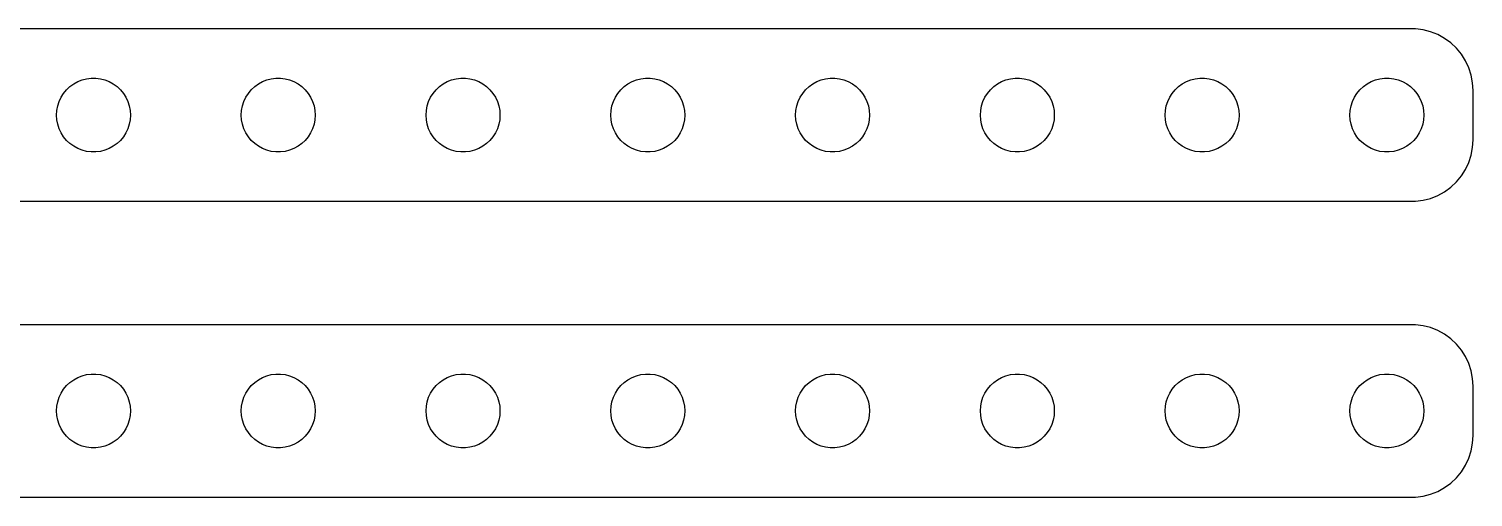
# Model space of a CAD drawing. Header units: metres. Extents: x -217 to 217, y 17 to 55.
# Drawn here: x 99.8 to 217, y 17 to 55 of the extents above; entities that cross this region are included whole.
import ezdxf

# ---------------------------------------------------------------- set-up
doc = ezdxf.new("R2010")
doc.units = ezdxf.units.M

msp = doc.modelspace()

# ---------------------------------------------------------------- linework, layer by layer
for p, q in [((212.314, 54.9901), (-212.314, 54.9901)), ((212.937, 54.9114), (212.314, 54.9901)), ((213.545, 54.7553), (212.937, 54.9114)), ((214.129, 54.5241), (213.545, 54.7553)), ((214.679, 54.2216), (214.129, 54.5241)), ((215.187, 53.8526), (214.679, 54.2216)), ((215.645, 53.4227), (215.187, 53.8526)), ((216.045, 52.9389), (215.645, 53.4227)), ((216.382, 52.4088), (216.045, 52.9389)), ((216.649, 51.8406), (216.382, 52.4088)), ((216.843, 51.2434), (216.649, 51.8406)), ((103.088, 50.3115), (103.393, 50.533)), ((103.393, 50.533), (103.723, 50.7145)), ((103.723, 50.7145), (104.073, 50.8532)), ((104.073, 50.8532), (104.438, 50.9469)), ((104.438, 50.9469), (104.812, 50.9941)), ((104.812, 50.9941), (105.188, 50.9941)), ((105.188, 50.9941), (105.562, 50.9469)), ((105.562, 50.9469), (105.927, 50.8532)), ((105.927, 50.8532), (106.277, 50.7145)), ((106.277, 50.7145), (106.607, 50.533)), ((106.607, 50.533), (106.912, 50.3115)), ((118.088, 50.3115), (118.393, 50.533)), ((118.393, 50.533), (118.723, 50.7145)), ((118.723, 50.7145), (119.073, 50.8532)), ((119.073, 50.8532), (119.438, 50.9469)), ((119.438, 50.9469), (119.812, 50.9941)), ((119.812, 50.9941), (120.188, 50.9941)), ((120.188, 50.9941), (120.562, 50.9469)), ((120.562, 50.9469), (120.927, 50.8532)), ((120.927, 50.8532), (121.277, 50.7145)), ((121.277, 50.7145), (121.607, 50.533)), ((121.607, 50.533), (121.912, 50.3115)), ((133.088, 50.3115), (133.393, 50.533)), ((133.393, 50.533), (133.723, 50.7145)), ((133.723, 50.7145), (134.073, 50.8532)), ((134.073, 50.8532), (134.438, 50.9469)), ((134.438, 50.9469), (134.812, 50.9941)), ((134.812, 50.9941), (135.188, 50.9941)), ((135.188, 50.9941), (135.562, 50.9469)), ((135.562, 50.9469), (135.927, 50.8532)), ((135.927, 50.8532), (136.277, 50.7145)), ((136.277, 50.7145), (136.607, 50.533)), ((136.607, 50.533), (136.912, 50.3115)), ((148.088, 50.3115), (148.393, 50.533)), ((148.393, 50.533), (148.723, 50.7145)), ((148.723, 50.7145), (149.073, 50.8532)), ((149.073, 50.8532), (149.438, 50.9469)), ((149.438, 50.9469), (149.812, 50.9941)), ((149.812, 50.9941), (150.188, 50.9941)), ((150.188, 50.9941), (150.562, 50.9469)), ((150.562, 50.9469), (150.927, 50.8532)), ((150.927, 50.8532), (151.277, 50.7145)), ((151.277, 50.7145), (151.607, 50.533)), ((151.607, 50.533), (151.912, 50.3115)), ((163.088, 50.3115), (163.393, 50.533)), ((163.393, 50.533), (163.723, 50.7145)), ((163.723, 50.7145), (164.073, 50.8532)), ((164.073, 50.8532), (164.438, 50.9469)), ((164.438, 50.9469), (164.812, 50.9941)), ((164.812, 50.9941), (165.188, 50.9941)), ((165.188, 50.9941), (165.562, 50.9469)), ((165.562, 50.9469), (165.927, 50.8532)), ((165.927, 50.8532), (166.277, 50.7145)), ((166.277, 50.7145), (166.607, 50.533)), ((166.607, 50.533), (166.912, 50.3115)), ((178.088, 50.3115), (178.393, 50.533)), ((178.393, 50.533), (178.723, 50.7145)), ((178.723, 50.7145), (179.073, 50.8532)), ((179.073, 50.8532), (179.438, 50.9469)), ((179.438, 50.9469), (179.812, 50.9941)), ((179.812, 50.9941), (180.188, 50.9941)), ((180.188, 50.9941), (180.562, 50.9469)), ((180.562, 50.9469), (180.927, 50.8532)), ((180.927, 50.8532), (181.277, 50.7145)), ((181.277, 50.7145), (181.607, 50.533)), ((181.607, 50.533), (181.912, 50.3115)), ((193.088, 50.3115), (193.393, 50.533)), ((193.393, 50.533), (193.723, 50.7145)), ((193.723, 50.7145), (194.073, 50.8532)), ((194.073, 50.8532), (194.438, 50.9469)), ((194.438, 50.9469), (194.812, 50.9941)), ((194.812, 50.9941), (195.188, 50.9941)), ((195.188, 50.9941), (195.562, 50.9469)), ((195.562, 50.9469), (195.927, 50.8532)), ((195.927, 50.8532), (196.277, 50.7145)), ((196.277, 50.7145), (196.607, 50.533)), ((196.607, 50.533), (196.912, 50.3115)), ((208.088, 50.3115), (208.393, 50.533)), ((208.393, 50.533), (208.723, 50.7145)), ((208.723, 50.7145), (209.073, 50.8532)), ((209.073, 50.8532), (209.438, 50.9469)), ((209.438, 50.9469), (209.812, 50.9941)), ((209.812, 50.9941), (210.188, 50.9941)), ((210.188, 50.9941), (210.562, 50.9469)), ((210.562, 50.9469), (210.927, 50.8532)), ((210.927, 50.8532), (211.277, 50.7145)), ((211.277, 50.7145), (211.607, 50.533)), ((211.607, 50.533), (211.912, 50.3115)), ((216.961, 50.6267), (216.843, 51.2434)), ((217, 50), (216.961, 50.6267)), ((102.211, 49.1044), (102.371, 49.4453)), ((102.371, 49.4453), (102.573, 49.7634)), ((102.573, 49.7634), (102.813, 50.0536)), ((102.813, 50.0536), (103.088, 50.3115)), ((106.912, 50.3115), (107.187, 50.0536)), ((107.187, 50.0536), (107.427, 49.7634)), ((107.427, 49.7634), (107.629, 49.4453)), ((107.629, 49.4453), (107.789, 49.1044)), ((117.211, 49.1044), (117.371, 49.4453)), ((117.371, 49.4453), (117.573, 49.7634)), ((117.573, 49.7634), (117.813, 50.0536)), ((117.813, 50.0536), (118.088, 50.3115)), ((121.912, 50.3115), (122.187, 50.0536)), ((122.187, 50.0536), (122.427, 49.7634)), ((122.427, 49.7634), (122.629, 49.4453)), ((122.629, 49.4453), (122.789, 49.1044)), ((132.211, 49.1044), (132.371, 49.4453)), ((132.371, 49.4453), (132.573, 49.7634)), ((132.573, 49.7634), (132.813, 50.0536)), ((132.813, 50.0536), (133.088, 50.3115)), ((136.912, 50.3115), (137.187, 50.0536)), ((137.187, 50.0536), (137.427, 49.7634)), ((137.427, 49.7634), (137.629, 49.4453)), ((137.629, 49.4453), (137.789, 49.1044)), ((147.211, 49.1044), (147.371, 49.4453)), ((147.371, 49.4453), (147.573, 49.7634)), ((147.573, 49.7634), (147.813, 50.0536)), ((147.813, 50.0536), (148.088, 50.3115)), ((151.912, 50.3115), (152.187, 50.0536)), ((152.187, 50.0536), (152.427, 49.7634)), ((152.427, 49.7634), (152.629, 49.4453)), ((152.629, 49.4453), (152.789, 49.1044)), ((162.211, 49.1044), (162.371, 49.4453)), ((162.371, 49.4453), (162.573, 49.7634)), ((162.573, 49.7634), (162.813, 50.0536)), ((162.813, 50.0536), (163.088, 50.3115)), ((166.912, 50.3115), (167.187, 50.0536)), ((167.187, 50.0536), (167.427, 49.7634)), ((167.427, 49.7634), (167.629, 49.4453)), ((167.629, 49.4453), (167.789, 49.1044)), ((177.211, 49.1044), (177.371, 49.4453)), ((177.371, 49.4453), (177.573, 49.7634)), ((177.573, 49.7634), (177.813, 50.0536)), ((177.813, 50.0536), (178.088, 50.3115)), ((181.912, 50.3115), (182.187, 50.0536)), ((182.187, 50.0536), (182.427, 49.7634)), ((182.427, 49.7634), (182.629, 49.4453)), ((182.629, 49.4453), (182.789, 49.1044)), ((192.211, 49.1044), (192.371, 49.4453)), ((192.371, 49.4453), (192.573, 49.7634)), ((192.573, 49.7634), (192.813, 50.0536)), ((192.813, 50.0536), (193.088, 50.3115)), ((196.912, 50.3115), (197.187, 50.0536)), ((197.187, 50.0536), (197.427, 49.7634)), ((197.427, 49.7634), (197.629, 49.4453)), ((197.629, 49.4453), (197.789, 49.1044)), ((207.211, 49.1044), (207.371, 49.4453)), ((207.371, 49.4453), (207.573, 49.7634)), ((207.573, 49.7634), (207.813, 50.0536)), ((207.813, 50.0536), (208.088, 50.3115)), ((211.912, 50.3115), (212.187, 50.0536)), ((212.187, 50.0536), (212.427, 49.7634)), ((212.427, 49.7634), (212.629, 49.4453)), ((212.629, 49.4453), (212.789, 49.1044)), ((217, 46), (217, 50)), ((102, 48), (102.024, 48.376)), ((102.024, 48.376), (102.094, 48.7461)), ((102.094, 48.7461), (102.211, 49.1044)), ((107.789, 49.1044), (107.906, 48.7461)), ((107.906, 48.7461), (107.976, 48.376)), ((107.976, 48.376), (108, 48)), ((117, 48), (117.024, 48.376)), ((117.024, 48.376), (117.094, 48.7461)), ((117.094, 48.7461), (117.211, 49.1044)), ((122.789, 49.1044), (122.906, 48.7461)), ((122.906, 48.7461), (122.976, 48.376)), ((122.976, 48.376), (123, 48)), ((132, 48), (132.024, 48.376)), ((132.024, 48.376), (132.094, 48.7461)), ((132.094, 48.7461), (132.211, 49.1044)), ((137.789, 49.1044), (137.906, 48.7461)), ((137.906, 48.7461), (137.976, 48.376)), ((137.976, 48.376), (138, 48)), ((147, 48), (147.024, 48.376)), ((147.024, 48.376), (147.094, 48.7461)), ((147.094, 48.7461), (147.211, 49.1044)), ((152.789, 49.1044), (152.906, 48.7461)), ((152.906, 48.7461), (152.976, 48.376)), ((152.976, 48.376), (153, 48)), ((162, 48), (162.024, 48.376)), ((162.024, 48.376), (162.094, 48.7461)), ((162.094, 48.7461), (162.211, 49.1044)), ((167.789, 49.1044), (167.906, 48.7461)), ((167.906, 48.7461), (167.976, 48.376)), ((167.976, 48.376), (168, 48)), ((177, 48), (177.024, 48.376)), ((177.024, 48.376), (177.094, 48.7461)), ((177.094, 48.7461), (177.211, 49.1044)), ((182.789, 49.1044), (182.906, 48.7461)), ((182.906, 48.7461), (182.976, 48.376)), ((182.976, 48.376), (183, 48)), ((192, 48), (192.024, 48.376)), ((192.024, 48.376), (192.094, 48.7461)), ((192.094, 48.7461), (192.211, 49.1044)), ((197.789, 49.1044), (197.906, 48.7461)), ((197.906, 48.7461), (197.976, 48.376)), ((197.976, 48.376), (198, 48)), ((207, 48), (207.024, 48.376)), ((207.024, 48.376), (207.094, 48.7461)), ((207.094, 48.7461), (207.211, 49.1044)), ((212.789, 49.1044), (212.906, 48.7461)), ((212.906, 48.7461), (212.976, 48.376)), ((212.976, 48.376), (213, 48)), ((102.024, 47.624), (102, 48)), ((102.094, 47.2539), (102.024, 47.624)), ((102.211, 46.8956), (102.094, 47.2539)), ((107.906, 47.2539), (107.789, 46.8956)), ((107.976, 47.624), (107.906, 47.2539)), ((108, 48), (107.976, 47.624)), ((117.024, 47.624), (117, 48)), ((117.094, 47.2539), (117.024, 47.624)), ((117.211, 46.8956), (117.094, 47.2539)), ((122.906, 47.2539), (122.789, 46.8956)), ((122.976, 47.624), (122.906, 47.2539)), ((123, 48), (122.976, 47.624)), ((132.024, 47.624), (132, 48)), ((132.094, 47.2539), (132.024, 47.624)), ((132.211, 46.8956), (132.094, 47.2539)), ((137.906, 47.2539), (137.789, 46.8956)), ((137.976, 47.624), (137.906, 47.2539)), ((138, 48), (137.976, 47.624)), ((147.024, 47.624), (147, 48)), ((147.094, 47.2539), (147.024, 47.624)), ((147.211, 46.8956), (147.094, 47.2539)), ((152.906, 47.2539), (152.789, 46.8956)), ((152.976, 47.624), (152.906, 47.2539)), ((153, 48), (152.976, 47.624)), ((162.024, 47.624), (162, 48)), ((162.094, 47.2539), (162.024, 47.624)), ((162.211, 46.8956), (162.094, 47.2539)), ((167.906, 47.2539), (167.789, 46.8956)), ((167.976, 47.624), (167.906, 47.2539)), ((168, 48), (167.976, 47.624)), ((177.024, 47.624), (177, 48)), ((177.094, 47.2539), (177.024, 47.624)), ((177.211, 46.8956), (177.094, 47.2539)), ((182.906, 47.2539), (182.789, 46.8956)), ((182.976, 47.624), (182.906, 47.2539)), ((183, 48), (182.976, 47.624)), ((192.024, 47.624), (192, 48)), ((192.094, 47.2539), (192.024, 47.624)), ((192.211, 46.8956), (192.094, 47.2539)), ((197.906, 47.2539), (197.789, 46.8956)), ((197.976, 47.624), (197.906, 47.2539)), ((198, 48), (197.976, 47.624)), ((207.024, 47.624), (207, 48)), ((207.094, 47.2539), (207.024, 47.624)), ((207.211, 46.8956), (207.094, 47.2539)), ((212.906, 47.2539), (212.789, 46.8956)), ((212.976, 47.624), (212.906, 47.2539)), ((213, 48), (212.976, 47.624)), ((102.371, 46.5547), (102.211, 46.8956)), ((102.573, 46.2366), (102.371, 46.5547)), ((102.813, 45.9464), (102.573, 46.2366)), ((103.088, 45.6885), (102.813, 45.9464)), ((107.187, 45.9464), (106.912, 45.6885)), ((107.427, 46.2366), (107.187, 45.9464)), ((107.629, 46.5547), (107.427, 46.2366)), ((107.789, 46.8956), (107.629, 46.5547)), ((117.371, 46.5547), (117.211, 46.8956)), ((117.573, 46.2366), (117.371, 46.5547)), ((117.813, 45.9464), (117.573, 46.2366)), ((118.088, 45.6885), (117.813, 45.9464)), ((122.187, 45.9464), (121.912, 45.6885)), ((122.427, 46.2366), (122.187, 45.9464)), ((122.629, 46.5547), (122.427, 46.2366)), ((122.789, 46.8956), (122.629, 46.5547)), ((132.371, 46.5547), (132.211, 46.8956)), ((132.573, 46.2366), (132.371, 46.5547)), ((132.813, 45.9464), (132.573, 46.2366)), ((133.088, 45.6885), (132.813, 45.9464)), ((137.187, 45.9464), (136.912, 45.6885)), ((137.427, 46.2366), (137.187, 45.9464)), ((137.629, 46.5547), (137.427, 46.2366)), ((137.789, 46.8956), (137.629, 46.5547)), ((147.371, 46.5547), (147.211, 46.8956)), ((147.573, 46.2366), (147.371, 46.5547)), ((147.813, 45.9464), (147.573, 46.2366)), ((148.088, 45.6885), (147.813, 45.9464)), ((152.187, 45.9464), (151.912, 45.6885)), ((152.427, 46.2366), (152.187, 45.9464)), ((152.629, 46.5547), (152.427, 46.2366)), ((152.789, 46.8956), (152.629, 46.5547)), ((162.371, 46.5547), (162.211, 46.8956)), ((162.573, 46.2366), (162.371, 46.5547)), ((162.813, 45.9464), (162.573, 46.2366)), ((163.088, 45.6885), (162.813, 45.9464)), ((167.187, 45.9464), (166.912, 45.6885)), ((167.427, 46.2366), (167.187, 45.9464)), ((167.629, 46.5547), (167.427, 46.2366)), ((167.789, 46.8956), (167.629, 46.5547)), ((177.371, 46.5547), (177.211, 46.8956)), ((177.573, 46.2366), (177.371, 46.5547)), ((177.813, 45.9464), (177.573, 46.2366)), ((178.088, 45.6885), (177.813, 45.9464)), ((182.187, 45.9464), (181.912, 45.6885)), ((182.427, 46.2366), (182.187, 45.9464)), ((182.629, 46.5547), (182.427, 46.2366)), ((182.789, 46.8956), (182.629, 46.5547)), ((192.371, 46.5547), (192.211, 46.8956)), ((192.573, 46.2366), (192.371, 46.5547)), ((192.813, 45.9464), (192.573, 46.2366)), ((193.088, 45.6885), (192.813, 45.9464)), ((197.187, 45.9464), (196.912, 45.6885)), ((197.427, 46.2366), (197.187, 45.9464)), ((197.629, 46.5547), (197.427, 46.2366)), ((197.789, 46.8956), (197.629, 46.5547)), ((207.371, 46.5547), (207.211, 46.8956)), ((207.573, 46.2366), (207.371, 46.5547)), ((207.813, 45.9464), (207.573, 46.2366)), ((208.088, 45.6885), (207.813, 45.9464)), ((212.187, 45.9464), (211.912, 45.6885)), ((212.427, 46.2366), (212.187, 45.9464)), ((212.629, 46.5547), (212.427, 46.2366)), ((212.789, 46.8956), (212.629, 46.5547)), ((216.961, 45.3733), (217, 46)), ((103.393, 45.467), (103.088, 45.6885)), ((103.723, 45.2855), (103.393, 45.467)), ((104.073, 45.1468), (103.723, 45.2855)), ((104.438, 45.0531), (104.073, 45.1468)), ((104.812, 45.0059), (104.438, 45.0531)), ((105.188, 45.0059), (104.812, 45.0059)), ((105.562, 45.0531), (105.188, 45.0059)), ((105.927, 45.1468), (105.562, 45.0531)), ((106.277, 45.2855), (105.927, 45.1468)), ((106.607, 45.467), (106.277, 45.2855)), ((106.912, 45.6885), (106.607, 45.467)), ((118.393, 45.467), (118.088, 45.6885)), ((118.723, 45.2855), (118.393, 45.467)), ((119.073, 45.1468), (118.723, 45.2855)), ((119.438, 45.0531), (119.073, 45.1468)), ((119.812, 45.0059), (119.438, 45.0531)), ((120.188, 45.0059), (119.812, 45.0059)), ((120.562, 45.0531), (120.188, 45.0059)), ((120.927, 45.1468), (120.562, 45.0531)), ((121.277, 45.2855), (120.927, 45.1468)), ((121.607, 45.467), (121.277, 45.2855)), ((121.912, 45.6885), (121.607, 45.467)), ((133.393, 45.467), (133.088, 45.6885)), ((133.723, 45.2855), (133.393, 45.467)), ((134.073, 45.1468), (133.723, 45.2855)), ((134.438, 45.0531), (134.073, 45.1468)), ((134.812, 45.0059), (134.438, 45.0531)), ((135.188, 45.0059), (134.812, 45.0059)), ((135.562, 45.0531), (135.188, 45.0059)), ((135.927, 45.1468), (135.562, 45.0531)), ((136.277, 45.2855), (135.927, 45.1468)), ((136.607, 45.467), (136.277, 45.2855)), ((136.912, 45.6885), (136.607, 45.467)), ((148.393, 45.467), (148.088, 45.6885)), ((148.723, 45.2855), (148.393, 45.467)), ((149.073, 45.1468), (148.723, 45.2855)), ((149.438, 45.0531), (149.073, 45.1468)), ((149.812, 45.0059), (149.438, 45.0531)), ((150.188, 45.0059), (149.812, 45.0059)), ((150.562, 45.0531), (150.188, 45.0059)), ((150.927, 45.1468), (150.562, 45.0531)), ((151.277, 45.2855), (150.927, 45.1468)), ((151.607, 45.467), (151.277, 45.2855)), ((151.912, 45.6885), (151.607, 45.467)), ((163.393, 45.467), (163.088, 45.6885)), ((163.723, 45.2855), (163.393, 45.467)), ((164.073, 45.1468), (163.723, 45.2855)), ((164.438, 45.0531), (164.073, 45.1468)), ((164.812, 45.0059), (164.438, 45.0531)), ((165.188, 45.0059), (164.812, 45.0059)), ((165.562, 45.0531), (165.188, 45.0059)), ((165.927, 45.1468), (165.562, 45.0531)), ((166.277, 45.2855), (165.927, 45.1468)), ((166.607, 45.467), (166.277, 45.2855)), ((166.912, 45.6885), (166.607, 45.467)), ((178.393, 45.467), (178.088, 45.6885)), ((178.723, 45.2855), (178.393, 45.467)), ((179.073, 45.1468), (178.723, 45.2855)), ((179.438, 45.0531), (179.073, 45.1468)), ((179.812, 45.0059), (179.438, 45.0531)), ((180.188, 45.0059), (179.812, 45.0059)), ((180.562, 45.0531), (180.188, 45.0059)), ((180.927, 45.1468), (180.562, 45.0531)), ((181.277, 45.2855), (180.927, 45.1468)), ((181.607, 45.467), (181.277, 45.2855)), ((181.912, 45.6885), (181.607, 45.467)), ((193.393, 45.467), (193.088, 45.6885)), ((193.723, 45.2855), (193.393, 45.467)), ((194.073, 45.1468), (193.723, 45.2855)), ((194.438, 45.0531), (194.073, 45.1468)), ((194.812, 45.0059), (194.438, 45.0531)), ((195.188, 45.0059), (194.812, 45.0059)), ((195.562, 45.0531), (195.188, 45.0059)), ((195.927, 45.1468), (195.562, 45.0531)), ((196.277, 45.2855), (195.927, 45.1468)), ((196.607, 45.467), (196.277, 45.2855)), ((196.912, 45.6885), (196.607, 45.467)), ((208.393, 45.467), (208.088, 45.6885)), ((208.723, 45.2855), (208.393, 45.467)), ((209.073, 45.1468), (208.723, 45.2855)), ((209.438, 45.0531), (209.073, 45.1468)), ((209.812, 45.0059), (209.438, 45.0531)), ((210.188, 45.0059), (209.812, 45.0059)), ((210.562, 45.0531), (210.188, 45.0059)), ((210.927, 45.1468), (210.562, 45.0531)), ((211.277, 45.2855), (210.927, 45.1468)), ((211.607, 45.467), (211.277, 45.2855)), ((211.912, 45.6885), (211.607, 45.467)), ((216.649, 44.1594), (216.843, 44.7566)), ((216.843, 44.7566), (216.961, 45.3733)), ((216.045, 43.0611), (216.382, 43.5912)), ((216.382, 43.5912), (216.649, 44.1594)), ((215.187, 42.1474), (215.645, 42.5773)), ((215.645, 42.5773), (216.045, 43.0611)), ((212.314, 41.0099), (212.937, 41.0886)), ((212.937, 41.0886), (213.545, 41.2447)), ((213.545, 41.2447), (214.129, 41.4759)), ((214.129, 41.4759), (214.679, 41.7784)), ((214.679, 41.7784), (215.187, 42.1474)), ((-212.314, 41.0099), (212.314, 41.0099)), ((212.314, 30.9901), (-212.314, 30.9901)), ((212.937, 30.9114), (212.314, 30.9901)), ((213.545, 30.7553), (212.937, 30.9114)), ((214.129, 30.5241), (213.545, 30.7553)), ((214.679, 30.2216), (214.129, 30.5241)), ((215.187, 29.8526), (214.679, 30.2216)), ((215.645, 29.4227), (215.187, 29.8526)), ((216.045, 28.9389), (215.645, 29.4227)), ((216.382, 28.4088), (216.045, 28.9389)), ((216.649, 27.8406), (216.382, 28.4088)), ((104.438, 26.9469), (104.812, 26.9941)), ((104.812, 26.9941), (105.188, 26.9941)), ((105.188, 26.9941), (105.562, 26.9469)), ((119.438, 26.9469), (119.812, 26.9941)), ((119.812, 26.9941), (120.188, 26.9941)), ((120.188, 26.9941), (120.562, 26.9469)), ((134.438, 26.9469), (134.812, 26.9941)), ((134.812, 26.9941), (135.188, 26.9941)), ((135.188, 26.9941), (135.562, 26.9469)), ((149.438, 26.9469), (149.812, 26.9941)), ((149.812, 26.9941), (150.188, 26.9941)), ((150.188, 26.9941), (150.562, 26.9469)), ((164.438, 26.9469), (164.812, 26.9941)), ((164.812, 26.9941), (165.188, 26.9941)), ((165.188, 26.9941), (165.562, 26.9469)), ((179.438, 26.9469), (179.812, 26.9941)), ((179.812, 26.9941), (180.188, 26.9941)), ((180.188, 26.9941), (180.562, 26.9469)), ((194.438, 26.9469), (194.812, 26.9941)), ((194.812, 26.9941), (195.188, 26.9941)), ((195.188, 26.9941), (195.562, 26.9469)), ((209.438, 26.9469), (209.812, 26.9941)), ((209.812, 26.9941), (210.188, 26.9941)), ((210.188, 26.9941), (210.562, 26.9469)), ((216.843, 27.2434), (216.649, 27.8406)), ((216.961, 26.6267), (216.843, 27.2434)), ((102.573, 25.7634), (102.813, 26.0536)), ((102.813, 26.0536), (103.088, 26.3115)), ((103.088, 26.3115), (103.393, 26.533)), ((103.393, 26.533), (103.723, 26.7145)), ((103.723, 26.7145), (104.073, 26.8532)), ((104.073, 26.8532), (104.438, 26.9469)), ((105.562, 26.9469), (105.927, 26.8532)), ((105.927, 26.8532), (106.277, 26.7145)), ((106.277, 26.7145), (106.607, 26.533)), ((106.607, 26.533), (106.912, 26.3115)), ((106.912, 26.3115), (107.187, 26.0536)), ((107.187, 26.0536), (107.427, 25.7634)), ((117.573, 25.7634), (117.813, 26.0536)), ((117.813, 26.0536), (118.088, 26.3115)), ((118.088, 26.3115), (118.393, 26.533)), ((118.393, 26.533), (118.723, 26.7145)), ((118.723, 26.7145), (119.073, 26.8532)), ((119.073, 26.8532), (119.438, 26.9469)), ((120.562, 26.9469), (120.927, 26.8532)), ((120.927, 26.8532), (121.277, 26.7145)), ((121.277, 26.7145), (121.607, 26.533)), ((121.607, 26.533), (121.912, 26.3115)), ((121.912, 26.3115), (122.187, 26.0536)), ((122.187, 26.0536), (122.427, 25.7634)), ((132.573, 25.7634), (132.813, 26.0536)), ((132.813, 26.0536), (133.088, 26.3115)), ((133.088, 26.3115), (133.393, 26.533)), ((133.393, 26.533), (133.723, 26.7145)), ((133.723, 26.7145), (134.073, 26.8532)), ((134.073, 26.8532), (134.438, 26.9469)), ((135.562, 26.9469), (135.927, 26.8532)), ((135.927, 26.8532), (136.277, 26.7145)), ((136.277, 26.7145), (136.607, 26.533)), ((136.607, 26.533), (136.912, 26.3115)), ((136.912, 26.3115), (137.187, 26.0536)), ((137.187, 26.0536), (137.427, 25.7634)), ((147.573, 25.7634), (147.813, 26.0536)), ((147.813, 26.0536), (148.088, 26.3115)), ((148.088, 26.3115), (148.393, 26.533)), ((148.393, 26.533), (148.723, 26.7145)), ((148.723, 26.7145), (149.073, 26.8532)), ((149.073, 26.8532), (149.438, 26.9469)), ((150.562, 26.9469), (150.927, 26.8532)), ((150.927, 26.8532), (151.277, 26.7145)), ((151.277, 26.7145), (151.607, 26.533)), ((151.607, 26.533), (151.912, 26.3115)), ((151.912, 26.3115), (152.187, 26.0536)), ((152.187, 26.0536), (152.427, 25.7634)), ((162.573, 25.7634), (162.813, 26.0536)), ((162.813, 26.0536), (163.088, 26.3115)), ((163.088, 26.3115), (163.393, 26.533)), ((163.393, 26.533), (163.723, 26.7145)), ((163.723, 26.7145), (164.073, 26.8532)), ((164.073, 26.8532), (164.438, 26.9469)), ((165.562, 26.9469), (165.927, 26.8532)), ((165.927, 26.8532), (166.277, 26.7145)), ((166.277, 26.7145), (166.607, 26.533)), ((166.607, 26.533), (166.912, 26.3115)), ((166.912, 26.3115), (167.187, 26.0536)), ((167.187, 26.0536), (167.427, 25.7634)), ((177.573, 25.7634), (177.813, 26.0536)), ((177.813, 26.0536), (178.088, 26.3115)), ((178.088, 26.3115), (178.393, 26.533)), ((178.393, 26.533), (178.723, 26.7145)), ((178.723, 26.7145), (179.073, 26.8532)), ((179.073, 26.8532), (179.438, 26.9469)), ((180.562, 26.9469), (180.927, 26.8532)), ((180.927, 26.8532), (181.277, 26.7145)), ((181.277, 26.7145), (181.607, 26.533)), ((181.607, 26.533), (181.912, 26.3115)), ((181.912, 26.3115), (182.187, 26.0536)), ((182.187, 26.0536), (182.427, 25.7634)), ((192.573, 25.7634), (192.813, 26.0536)), ((192.813, 26.0536), (193.088, 26.3115)), ((193.088, 26.3115), (193.393, 26.533)), ((193.393, 26.533), (193.723, 26.7145)), ((193.723, 26.7145), (194.073, 26.8532)), ((194.073, 26.8532), (194.438, 26.9469)), ((195.562, 26.9469), (195.927, 26.8532)), ((195.927, 26.8532), (196.277, 26.7145)), ((196.277, 26.7145), (196.607, 26.533)), ((196.607, 26.533), (196.912, 26.3115)), ((196.912, 26.3115), (197.187, 26.0536)), ((197.187, 26.0536), (197.427, 25.7634)), ((207.573, 25.7634), (207.813, 26.0536)), ((207.813, 26.0536), (208.088, 26.3115)), ((208.088, 26.3115), (208.393, 26.533)), ((208.393, 26.533), (208.723, 26.7145)), ((208.723, 26.7145), (209.073, 26.8532)), ((209.073, 26.8532), (209.438, 26.9469)), ((210.562, 26.9469), (210.927, 26.8532)), ((210.927, 26.8532), (211.277, 26.7145)), ((211.277, 26.7145), (211.607, 26.533)), ((211.607, 26.533), (211.912, 26.3115)), ((211.912, 26.3115), (212.187, 26.0536)), ((212.187, 26.0536), (212.427, 25.7634)), ((217, 26), (216.961, 26.6267)), ((217, 22), (217, 26)), ((102.024, 24.376), (102.094, 24.7461)), ((102.094, 24.7461), (102.211, 25.1044)), ((102.211, 25.1044), (102.371, 25.4453)), ((102.371, 25.4453), (102.573, 25.7634)), ((107.427, 25.7634), (107.629, 25.4453)), ((107.629, 25.4453), (107.789, 25.1044)), ((107.789, 25.1044), (107.906, 24.7461)), ((107.906, 24.7461), (107.976, 24.376)), ((117.024, 24.376), (117.094, 24.7461)), ((117.094, 24.7461), (117.211, 25.1044)), ((117.211, 25.1044), (117.371, 25.4453)), ((117.371, 25.4453), (117.573, 25.7634)), ((122.427, 25.7634), (122.629, 25.4453)), ((122.629, 25.4453), (122.789, 25.1044)), ((122.789, 25.1044), (122.906, 24.7461)), ((122.906, 24.7461), (122.976, 24.376)), ((132.024, 24.376), (132.094, 24.7461)), ((132.094, 24.7461), (132.211, 25.1044)), ((132.211, 25.1044), (132.371, 25.4453)), ((132.371, 25.4453), (132.573, 25.7634)), ((137.427, 25.7634), (137.629, 25.4453)), ((137.629, 25.4453), (137.789, 25.1044)), ((137.789, 25.1044), (137.906, 24.7461)), ((137.906, 24.7461), (137.976, 24.376)), ((147.024, 24.376), (147.094, 24.7461)), ((147.094, 24.7461), (147.211, 25.1044)), ((147.211, 25.1044), (147.371, 25.4453)), ((147.371, 25.4453), (147.573, 25.7634)), ((152.427, 25.7634), (152.629, 25.4453)), ((152.629, 25.4453), (152.789, 25.1044)), ((152.789, 25.1044), (152.906, 24.7461)), ((152.906, 24.7461), (152.976, 24.376)), ((162.024, 24.376), (162.094, 24.7461)), ((162.094, 24.7461), (162.211, 25.1044)), ((162.211, 25.1044), (162.371, 25.4453)), ((162.371, 25.4453), (162.573, 25.7634)), ((167.427, 25.7634), (167.629, 25.4453)), ((167.629, 25.4453), (167.789, 25.1044)), ((167.789, 25.1044), (167.906, 24.7461)), ((167.906, 24.7461), (167.976, 24.376)), ((177.024, 24.376), (177.094, 24.7461)), ((177.094, 24.7461), (177.211, 25.1044)), ((177.211, 25.1044), (177.371, 25.4453)), ((177.371, 25.4453), (177.573, 25.7634)), ((182.427, 25.7634), (182.629, 25.4453)), ((182.629, 25.4453), (182.789, 25.1044)), ((182.789, 25.1044), (182.906, 24.7461)), ((182.906, 24.7461), (182.976, 24.376)), ((192.024, 24.376), (192.094, 24.7461)), ((192.094, 24.7461), (192.211, 25.1044)), ((192.211, 25.1044), (192.371, 25.4453)), ((192.371, 25.4453), (192.573, 25.7634)), ((197.427, 25.7634), (197.629, 25.4453)), ((197.629, 25.4453), (197.789, 25.1044)), ((197.789, 25.1044), (197.906, 24.7461)), ((197.906, 24.7461), (197.976, 24.376)), ((207.024, 24.376), (207.094, 24.7461)), ((207.094, 24.7461), (207.211, 25.1044)), ((207.211, 25.1044), (207.371, 25.4453)), ((207.371, 25.4453), (207.573, 25.7634)), ((212.427, 25.7634), (212.629, 25.4453)), ((212.629, 25.4453), (212.789, 25.1044)), ((212.789, 25.1044), (212.906, 24.7461)), ((212.906, 24.7461), (212.976, 24.376)), ((102, 24), (102.024, 24.376)), ((102.024, 23.624), (102, 24)), ((102.094, 23.2539), (102.024, 23.624)), ((107.976, 23.624), (107.906, 23.2539)), ((107.976, 24.376), (108, 24)), ((108, 24), (107.976, 23.624)), ((117, 24), (117.024, 24.376)), ((117.024, 23.624), (117, 24)), ((117.094, 23.2539), (117.024, 23.624)), ((122.976, 23.624), (122.906, 23.2539)), ((122.976, 24.376), (123, 24)), ((123, 24), (122.976, 23.624)), ((132, 24), (132.024, 24.376)), ((132.024, 23.624), (132, 24)), ((132.094, 23.2539), (132.024, 23.624)), ((137.976, 23.624), (137.906, 23.2539)), ((137.976, 24.376), (138, 24)), ((138, 24), (137.976, 23.624)), ((147, 24), (147.024, 24.376)), ((147.024, 23.624), (147, 24)), ((147.094, 23.2539), (147.024, 23.624)), ((152.976, 23.624), (152.906, 23.2539)), ((152.976, 24.376), (153, 24)), ((153, 24), (152.976, 23.624)), ((162, 24), (162.024, 24.376)), ((162.024, 23.624), (162, 24)), ((162.094, 23.2539), (162.024, 23.624)), ((167.976, 23.624), (167.906, 23.2539)), ((167.976, 24.376), (168, 24)), ((168, 24), (167.976, 23.624)), ((177, 24), (177.024, 24.376)), ((177.024, 23.624), (177, 24)), ((177.094, 23.2539), (177.024, 23.624)), ((182.976, 23.624), (182.906, 23.2539)), ((182.976, 24.376), (183, 24)), ((183, 24), (182.976, 23.624)), ((192, 24), (192.024, 24.376)), ((192.024, 23.624), (192, 24)), ((192.094, 23.2539), (192.024, 23.624)), ((197.976, 23.624), (197.906, 23.2539)), ((197.976, 24.376), (198, 24)), ((198, 24), (197.976, 23.624)), ((207, 24), (207.024, 24.376)), ((207.024, 23.624), (207, 24)), ((207.094, 23.2539), (207.024, 23.624)), ((212.976, 23.624), (212.906, 23.2539)), ((212.976, 24.376), (213, 24)), ((213, 24), (212.976, 23.624)), ((102.211, 22.8956), (102.094, 23.2539)), ((102.371, 22.5547), (102.211, 22.8956)), ((102.573, 22.2366), (102.371, 22.5547)), ((107.629, 22.5547), (107.427, 22.2366)), ((107.789, 22.8956), (107.629, 22.5547)), ((107.906, 23.2539), (107.789, 22.8956)), ((117.211, 22.8956), (117.094, 23.2539)), ((117.371, 22.5547), (117.211, 22.8956)), ((117.573, 22.2366), (117.371, 22.5547)), ((122.629, 22.5547), (122.427, 22.2366)), ((122.789, 22.8956), (122.629, 22.5547)), ((122.906, 23.2539), (122.789, 22.8956)), ((132.211, 22.8956), (132.094, 23.2539)), ((132.371, 22.5547), (132.211, 22.8956)), ((132.573, 22.2366), (132.371, 22.5547)), ((137.629, 22.5547), (137.427, 22.2366)), ((137.789, 22.8956), (137.629, 22.5547)), ((137.906, 23.2539), (137.789, 22.8956)), ((147.211, 22.8956), (147.094, 23.2539)), ((147.371, 22.5547), (147.211, 22.8956)), ((147.573, 22.2366), (147.371, 22.5547)), ((152.629, 22.5547), (152.427, 22.2366)), ((152.789, 22.8956), (152.629, 22.5547)), ((152.906, 23.2539), (152.789, 22.8956)), ((162.211, 22.8956), (162.094, 23.2539)), ((162.371, 22.5547), (162.211, 22.8956)), ((162.573, 22.2366), (162.371, 22.5547)), ((167.629, 22.5547), (167.427, 22.2366)), ((167.789, 22.8956), (167.629, 22.5547)), ((167.906, 23.2539), (167.789, 22.8956)), ((177.211, 22.8956), (177.094, 23.2539)), ((177.371, 22.5547), (177.211, 22.8956)), ((177.573, 22.2366), (177.371, 22.5547)), ((182.629, 22.5547), (182.427, 22.2366)), ((182.789, 22.8956), (182.629, 22.5547)), ((182.906, 23.2539), (182.789, 22.8956)), ((192.211, 22.8956), (192.094, 23.2539)), ((192.371, 22.5547), (192.211, 22.8956)), ((192.573, 22.2366), (192.371, 22.5547)), ((197.629, 22.5547), (197.427, 22.2366)), ((197.789, 22.8956), (197.629, 22.5547)), ((197.906, 23.2539), (197.789, 22.8956)), ((207.211, 22.8956), (207.094, 23.2539)), ((207.371, 22.5547), (207.211, 22.8956)), ((207.573, 22.2366), (207.371, 22.5547)), ((212.629, 22.5547), (212.427, 22.2366)), ((212.789, 22.8956), (212.629, 22.5547)), ((212.906, 23.2539), (212.789, 22.8956)), ((102.813, 21.9464), (102.573, 22.2366)), ((103.088, 21.6885), (102.813, 21.9464)), ((103.393, 21.467), (103.088, 21.6885)), ((103.723, 21.2855), (103.393, 21.467)), ((104.073, 21.1468), (103.723, 21.2855)), ((104.438, 21.0531), (104.073, 21.1468)), ((105.927, 21.1468), (105.562, 21.0531)), ((106.277, 21.2855), (105.927, 21.1468)), ((106.607, 21.467), (106.277, 21.2855)), ((106.912, 21.6885), (106.607, 21.467)), ((107.187, 21.9464), (106.912, 21.6885)), ((107.427, 22.2366), (107.187, 21.9464)), ((117.813, 21.9464), (117.573, 22.2366)), ((118.088, 21.6885), (117.813, 21.9464)), ((118.393, 21.467), (118.088, 21.6885)), ((118.723, 21.2855), (118.393, 21.467)), ((119.073, 21.1468), (118.723, 21.2855)), ((119.438, 21.0531), (119.073, 21.1468)), ((120.927, 21.1468), (120.562, 21.0531)), ((121.277, 21.2855), (120.927, 21.1468)), ((121.607, 21.467), (121.277, 21.2855)), ((121.912, 21.6885), (121.607, 21.467)), ((122.187, 21.9464), (121.912, 21.6885)), ((122.427, 22.2366), (122.187, 21.9464)), ((132.813, 21.9464), (132.573, 22.2366)), ((133.088, 21.6885), (132.813, 21.9464)), ((133.393, 21.467), (133.088, 21.6885)), ((133.723, 21.2855), (133.393, 21.467)), ((134.073, 21.1468), (133.723, 21.2855)), ((134.438, 21.0531), (134.073, 21.1468)), ((135.927, 21.1468), (135.562, 21.0531)), ((136.277, 21.2855), (135.927, 21.1468)), ((136.607, 21.467), (136.277, 21.2855)), ((136.912, 21.6885), (136.607, 21.467)), ((137.187, 21.9464), (136.912, 21.6885)), ((137.427, 22.2366), (137.187, 21.9464)), ((147.813, 21.9464), (147.573, 22.2366)), ((148.088, 21.6885), (147.813, 21.9464)), ((148.393, 21.467), (148.088, 21.6885)), ((148.723, 21.2855), (148.393, 21.467)), ((149.073, 21.1468), (148.723, 21.2855)), ((149.438, 21.0531), (149.073, 21.1468)), ((150.927, 21.1468), (150.562, 21.0531)), ((151.277, 21.2855), (150.927, 21.1468)), ((151.607, 21.467), (151.277, 21.2855)), ((151.912, 21.6885), (151.607, 21.467)), ((152.187, 21.9464), (151.912, 21.6885)), ((152.427, 22.2366), (152.187, 21.9464)), ((162.813, 21.9464), (162.573, 22.2366)), ((163.088, 21.6885), (162.813, 21.9464)), ((163.393, 21.467), (163.088, 21.6885)), ((163.723, 21.2855), (163.393, 21.467)), ((164.073, 21.1468), (163.723, 21.2855)), ((164.438, 21.0531), (164.073, 21.1468)), ((165.927, 21.1468), (165.562, 21.0531)), ((166.277, 21.2855), (165.927, 21.1468)), ((166.607, 21.467), (166.277, 21.2855)), ((166.912, 21.6885), (166.607, 21.467)), ((167.187, 21.9464), (166.912, 21.6885)), ((167.427, 22.2366), (167.187, 21.9464)), ((177.813, 21.9464), (177.573, 22.2366)), ((178.088, 21.6885), (177.813, 21.9464)), ((178.393, 21.467), (178.088, 21.6885)), ((178.723, 21.2855), (178.393, 21.467)), ((179.073, 21.1468), (178.723, 21.2855)), ((179.438, 21.0531), (179.073, 21.1468)), ((180.927, 21.1468), (180.562, 21.0531)), ((181.277, 21.2855), (180.927, 21.1468)), ((181.607, 21.467), (181.277, 21.2855)), ((181.912, 21.6885), (181.607, 21.467)), ((182.187, 21.9464), (181.912, 21.6885)), ((182.427, 22.2366), (182.187, 21.9464)), ((192.813, 21.9464), (192.573, 22.2366)), ((193.088, 21.6885), (192.813, 21.9464)), ((193.393, 21.467), (193.088, 21.6885)), ((193.723, 21.2855), (193.393, 21.467)), ((194.073, 21.1468), (193.723, 21.2855)), ((194.438, 21.0531), (194.073, 21.1468)), ((195.927, 21.1468), (195.562, 21.0531)), ((196.277, 21.2855), (195.927, 21.1468)), ((196.607, 21.467), (196.277, 21.2855)), ((196.912, 21.6885), (196.607, 21.467)), ((197.187, 21.9464), (196.912, 21.6885)), ((197.427, 22.2366), (197.187, 21.9464)), ((207.813, 21.9464), (207.573, 22.2366)), ((208.088, 21.6885), (207.813, 21.9464)), ((208.393, 21.467), (208.088, 21.6885)), ((208.723, 21.2855), (208.393, 21.467)), ((209.073, 21.1468), (208.723, 21.2855)), ((209.438, 21.0531), (209.073, 21.1468)), ((210.927, 21.1468), (210.562, 21.0531)), ((211.277, 21.2855), (210.927, 21.1468)), ((211.607, 21.467), (211.277, 21.2855)), ((211.912, 21.6885), (211.607, 21.467)), ((212.187, 21.9464), (211.912, 21.6885)), ((212.427, 22.2366), (212.187, 21.9464)), ((216.843, 20.7566), (216.961, 21.3733)), ((216.961, 21.3733), (217, 22)), ((104.812, 21.0059), (104.438, 21.0531)), ((105.188, 21.0059), (104.812, 21.0059)), ((105.562, 21.0531), (105.188, 21.0059)), ((119.812, 21.0059), (119.438, 21.0531)), ((120.188, 21.0059), (119.812, 21.0059)), ((120.562, 21.0531), (120.188, 21.0059)), ((134.812, 21.0059), (134.438, 21.0531)), ((135.188, 21.0059), (134.812, 21.0059)), ((135.562, 21.0531), (135.188, 21.0059)), ((149.812, 21.0059), (149.438, 21.0531)), ((150.188, 21.0059), (149.812, 21.0059)), ((150.562, 21.0531), (150.188, 21.0059)), ((164.812, 21.0059), (164.438, 21.0531)), ((165.188, 21.0059), (164.812, 21.0059)), ((165.562, 21.0531), (165.188, 21.0059)), ((179.812, 21.0059), (179.438, 21.0531)), ((180.188, 21.0059), (179.812, 21.0059)), ((180.562, 21.0531), (180.188, 21.0059)), ((194.812, 21.0059), (194.438, 21.0531)), ((195.188, 21.0059), (194.812, 21.0059)), ((195.562, 21.0531), (195.188, 21.0059)), ((209.812, 21.0059), (209.438, 21.0531)), ((210.188, 21.0059), (209.812, 21.0059)), ((210.562, 21.0531), (210.188, 21.0059)), ((216.382, 19.5912), (216.649, 20.1594)), ((216.649, 20.1594), (216.843, 20.7566)), ((215.645, 18.5773), (216.045, 19.0611)), ((216.045, 19.0611), (216.382, 19.5912)), ((214.129, 17.4759), (214.679, 17.7784)), ((214.679, 17.7784), (215.187, 18.1474)), ((215.187, 18.1474), (215.645, 18.5773)), ((-212.314, 17.0099), (212.314, 17.0099)), ((212.314, 17.0099), (212.937, 17.0886)), ((212.937, 17.0886), (213.545, 17.2447)), ((213.545, 17.2447), (214.129, 17.4759))]:
    msp.add_line(p, q)

doc.saveas('drawing.dxf')
